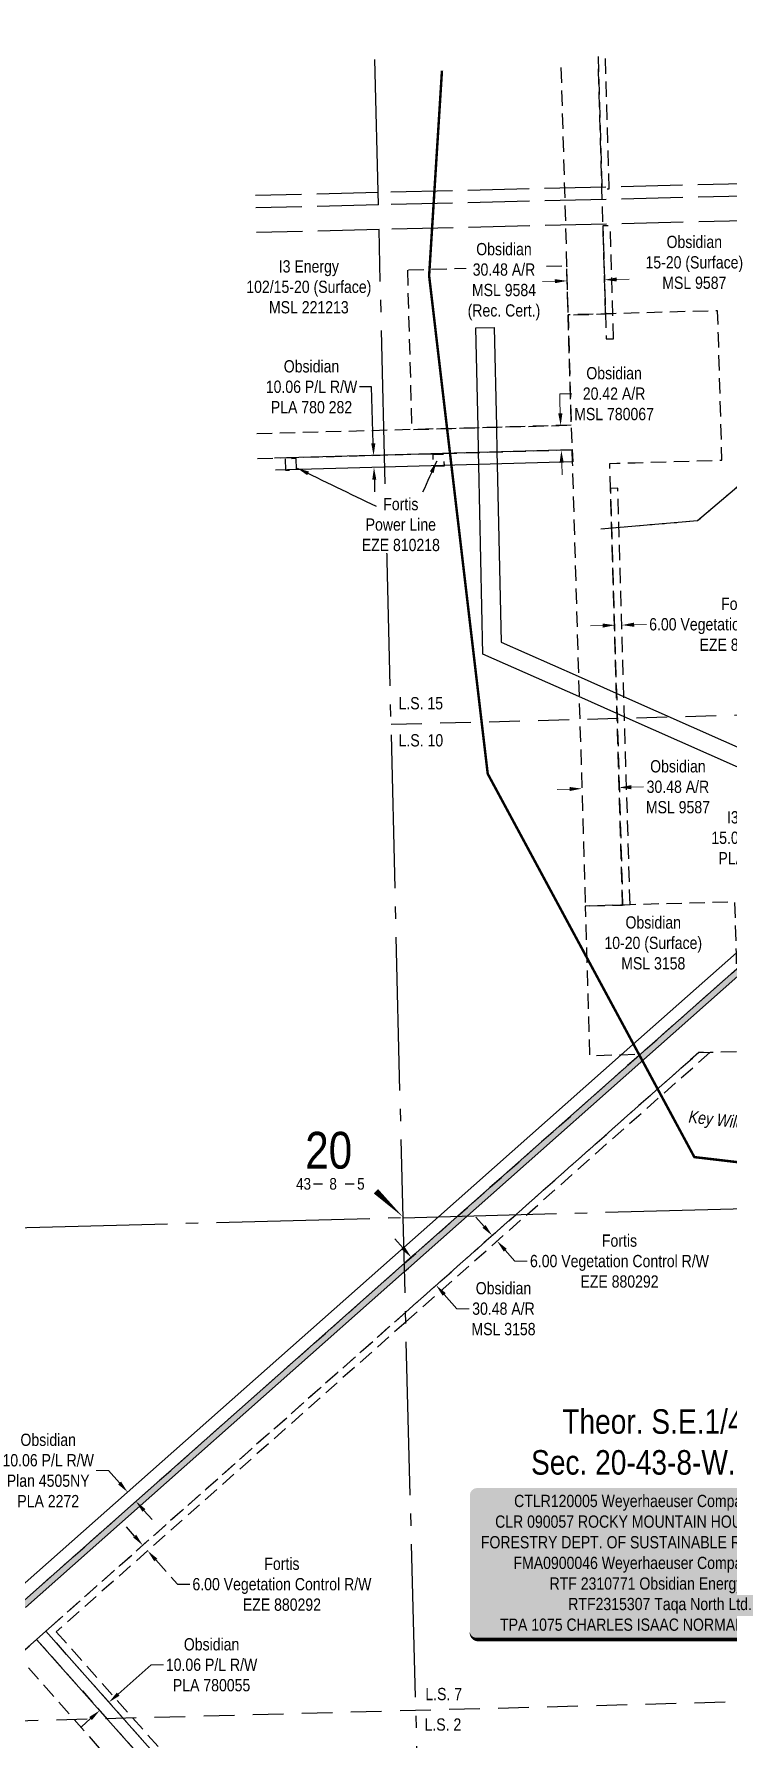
# Model space of a CAD drawing. Extents: x 624075 to 630566, y 5837004 to 5843820.
# Drawn here: x 626296 to 626861, y 5842382 to 5843772 of the extents above; entities that cross this region are included whole.
import ezdxf
from ezdxf.enums import TextEntityAlignment as Align

# ---------------------------------------------------------------- set-up
doc = ezdxf.new("R2010")
doc.units = 0
doc.header["$LTSCALE"] = 5
doc.header["$PDSIZE"] = 0.5
for name, pattern in [('DASHDOT2', [5, 2.5, -1.25, 0, -1.25]), ('foc-ACCESSROAD', [3.75, 2.5, -1.25]), ('foc-FLOWLINE', [3.75, 2.5, -1.25]), ('foc-LSD', [8, 5, -3]), ('foc-QUARTERLINE', [33, 25, -3, 2, -3]), ('foc-UNSURVEYED', [12.5, 10, -2.5]), ('foc-WHEELTRACKS', [2, 0.4, -1.6])]:
    doc.linetypes.add(name, pattern=pattern)
doc.layers.get('Defpoints').update_dxf_attribs({"color": 9})
for name, color, linetype in [('10', 1, 'Continuous'), ('9', 3, 'Continuous'), ('AS-SURFACE IMPACT', 7, 'Continuous'), ('AS-WILDLIFE', 131, 'DASHDOT2'), ('AS-WILDLIFE-BLOCK', 131, 'Continuous'), ('C-AR', 13, 'foc-ACCESSROAD'), ('C-RW', 13, 'Continuous'), ('C-SYMBOL', 7, 'Continuous'), ('C-WS', 13, 'foc-ACCESSROAD'), ('F-EZE', 190, 'foc-FLOWLINE'), ('F-RW', 190, 'Continuous'), ('F-WS', 190, 'foc-ACCESSROAD'), ('L-QSEC', 8, 'foc-QUARTERLINE'), ('L-SECLBL', 7, 'Continuous'), ('L-SECQ', 8, 'foc-QUARTERLINE'), ('L-SECTION-LSD', 7, 'foc-LSD'), ('L-USEC', 7, 'foc-UNSURVEYED'), ('P-TEMP-H', 41, 'Continuous'), ('P-TEMP_WORKSPACE', 46, 'Continuous'), ('T-WATER-P3', 160, 'foc-WHEELTRACKS')]:
    doc.layers.add(name, color=color, linetype=linetype)
for name, color, linetype, lineweight in [('C-AR-T', 13, 'Continuous', 9), ('C-RW-T', 13, 'Continuous', 9), ('C-WS-T', 13, 'Continuous', 9), ('F-EZE-T', 190, 'Continuous', 9), ('F-RW-T', 190, 'Continuous', 9), ('F-WS-T', 190, 'Continuous', 9)]:
    doc.layers.add(name, color=color, linetype=linetype, lineweight=lineweight)
doc.styles.add('100L', font='ARIALN.TTF', dxfattribs={"height": 11})
doc.styles.add('175L', font='ARIALN.TTF', dxfattribs={"height": 20})
doc.styles.add('80', font='ARIALN.TTF', dxfattribs={"height": 10})
doc.styles.add('80CG', font='ARIALN.TTF', dxfattribs={"height": 10})
doc.styles.add('80L', font='ARIALN.TTF', dxfattribs={"height": 10})
doc.styles.add('foc-LtypeFont', font='ARIALN.TTF', dxfattribs={"height": 7.35})
doc.styles.add('SIMPLEX', font='ARIALN.TTF')
doc.linetypes.add('foc-TOPO-flowdirection-NOLINE', pattern='A,0,[">",foc-LtypeFont,S=0.3,R=0,X=0,Y=-0.945],-20,[">",foc-LtypeFont,S=0.3,R=0,X=0,Y=-0.945],0', length=20)
doc.dimstyles.new('Compass 5 000', dxfattribs={"dimscale": 5, "dimtxt": 9, "dimasz": 2, "dimexe": 0.2, "dimexo": 0.0625, "dimgap": 0.5, "dimtad": 0, "dimtih": 1, "dimtoh": 1, "dimzin": 0, "dimdsep": 46, "dimtxsty": '80CG', "dimcen": 0.1, "dimse1": 1, "dimse2": 1, "dimclrd": 256, "dimclrt": 256, "dimaunit": 1, "dimadec": 4, "dimazin": 0, "dimtfac": 0.06, "dimtofl": 0, "dimtmove": 0, "dimatfit": 1, "dimfxl": 0.2, "dimtolj": 1, "dimtzin": 0, "dimlwd": -1, "dimarcsym": 0})

# ---------------------------------------------------------------- blocks, each defined once
blk = doc.blocks.new('*D97')
at = {"layer": 'C-RW-T', "transparency": 16777216}
for p, q in [((626356.8, 5842600.5), (626346.8, 5842600.5)), ((626365.8, 5842590.3), (626356.8, 5842600.5)), ((626385.7, 5842567.9), (626392.3, 5842560.4))]:
    blk.add_line(p, q, dxfattribs=at)
for points in [[(626367.1, 5842591.4), (626364.6, 5842589.2), (626372.4, 5842582.8)], [(626386.9, 5842569), (626384.5, 5842566.8), (626379.1, 5842575.4)]]:
    blk.add_solid(points, dxfattribs=at)
at = {"layer": 'Defpoints', "color": 0, "transparency": 16777216}
for p in [(626372.4, 5842582.8), (626199.3, 5842429.2), (626205.9, 5842421.7)]:
    blk.add_point(p, dxfattribs=at)
at = {"layer": 'C-RW-T', "transparency": 16777216, "insert": (626307.7, 5842600.5), "char_height": 10, "attachment_point": 5, "style": '80CG'}
blk.add_mtext('\\A1;Obsidian\\P10.06 P/L R/W\\PPlan 4505NY\\PPLA 2272', dxfattribs=at)
blk = doc.blocks.new('*D101')
at = {"layer": 'C-RW-T', "transparency": 16777216}
for p, q in [((626364.7, 5842418.1), (626391.7, 5842442)), ((626391.7, 5842442), (626401.7, 5842442)), ((626342.2, 5842398.1), (626334.7, 5842391.5))]:
    blk.add_line(p, q, dxfattribs=at)
for points in [[(626363.6, 5842419.3), (626365.8, 5842416.8), (626357.2, 5842411.5)], [(626341.1, 5842399.4), (626343.3, 5842396.9), (626349.7, 5842404.8)]]:
    blk.add_solid(points, dxfattribs=at)
at = {"layer": 'Defpoints', "color": 0, "transparency": 16777216}
for p in [(626354.5, 5842414.5), (626357.2, 5842411.5), (626347, 5842407.8)]:
    blk.add_point(p, dxfattribs=at)
at = {"layer": 'C-RW-T', "transparency": 16777216, "insert": (626440.8, 5842442), "char_height": 10, "attachment_point": 5, "style": '80CG'}
blk.add_mtext('\\A1;Obsidian\\P10.06 P/L R/W\\PPLA 780055', dxfattribs=at)
blk = doc.blocks.new('L-SECLBL')
at = {"layer": '9', "color": 7}
for p, q in [((-5.1, -27.8), (-12.3, -27.8)), ((20.7, -27.8), (13.5, -27.8))]:
    blk.add_line(p, q, dxfattribs=at)
at = {"layer": '10', "color": 2, "style": 'SIMPLEX'}
blk.add_attdef('SEC', text='', height=30, dxfattribs=at).set_placement((0, 0), align=Align.MIDDLE)
at = {"layer": '10', "color": 5, "style": '80L'}
blk.add_attdef('TWP', text='', height=9.5, dxfattribs=at).set_placement((-14.4, -27.4), align=Align.MIDDLE_RIGHT)
blk.add_attdef('RGE', text='', height=9.5, dxfattribs=at).set_placement((3.6, -27.4), align=Align.MIDDLE_CENTER)
blk.add_attdef('MER', text='', height=9.5, dxfattribs=at).set_placement((23.2, -27.4), align=Align.MIDDLE_LEFT)
blk = doc.blocks.new('*D135')
at = {"layer": 'Defpoints', "color": 0, "transparency": 16777216}
for p in [(626480.7, 5842624.6), (626484.7, 5842620.1), (626388.7, 5842535)]:
    blk.add_point(p, dxfattribs=at)
at = {"layer": 'F-EZE', "transparency": 16777216}
for p, q in [((626378.1, 5842547), (626371.5, 5842554.5)), ((626395.4, 5842527.5), (626413, 5842507.7)), ((626413, 5842507.7), (626423, 5842507.7))]:
    blk.add_line(p, q, dxfattribs=at)
for points in [[(626379.4, 5842548.1), (626376.9, 5842545.9), (626384.7, 5842539.5)], [(626396.6, 5842528.6), (626394.1, 5842526.4), (626388.7, 5842535)]]:
    blk.add_solid(points, dxfattribs=at)
at = {"layer": 'F-EZE', "transparency": 16777216, "insert": (626498.1, 5842507.7), "char_height": 10, "attachment_point": 5, "style": '80CG'}
blk.add_mtext('\\A1;Fortis\\P6.00 Vegetation Control R/W\\PEZE 880292', dxfattribs=at)
blk = doc.blocks.new('*D178')
at = {"layer": 'C-WS-T', "transparency": 16777216}
for p, q in [((626720.4, 5843570.3), (626710.4, 5843570)), ((626770.9, 5843571.8), (626780.9, 5843572.1))]:
    blk.add_line(p, q, dxfattribs=at)
for points in [[(626720.4, 5843572), (626720.5, 5843568.7), (626730.4, 5843570.6)], [(626770.8, 5843573.4), (626770.9, 5843570.1), (626760.9, 5843571.5)]]:
    blk.add_solid(points, dxfattribs=at)
at = {"layer": 'Defpoints', "color": 0, "transparency": 16777216}
for p in [(626729.8, 5843591.1), (626760.3, 5843592), (626760.9, 5843571.5)]:
    blk.add_point(p, dxfattribs=at)
at = {"layer": 'C-WS-T', "transparency": 16777216, "insert": (626679, 5843570), "char_height": 10, "attachment_point": 5, "style": '80CG', "bg_fill": 3, "box_fill_scale": 1.1, "bg_fill_color": 256, "bg_fill_true_color": 13158600, "bg_fill_transparency": 0}
blk.add_mtext('\\A1;Obsidian\\P30.48 A/R\\PMSL 9584\\P(Rec. Cert.)', dxfattribs=at)
blk = doc.blocks.new('*D179')
at = {"layer": 'C-WS-T', "transparency": 16777216}
for p, q in [((626734.4, 5843478.6), (626724.4, 5843478.6)), ((626724.4, 5843478.6), (626724.6, 5843472.7)), ((626724.9, 5843462.7), (626724.6, 5843472.7)), ((626726, 5843422.3), (626726.3, 5843412.3))]:
    blk.add_line(p, q, dxfattribs=at)
for points in [[(626726.6, 5843462.7), (626723.2, 5843462.7), (626725.2, 5843452.7)], [(626727.7, 5843422.3), (626724.3, 5843422.2), (626725.7, 5843432.3)]]:
    blk.add_solid(points, dxfattribs=at)
at = {"layer": 'Defpoints', "color": 0, "transparency": 16777216}
for p in [(626667.3, 5843451.1), (626667.8, 5843430.7), (626725.7, 5843432.3)]:
    blk.add_point(p, dxfattribs=at)
at = {"layer": 'C-WS-T', "transparency": 16777216, "insert": (626768.7, 5843478.6), "char_height": 10, "attachment_point": 5, "style": '80CG'}
blk.add_mtext('\\A1;Obsidian\\P20.42 A/R\\PMSL 780067', dxfattribs=at)
blk = doc.blocks.new('*D180')
at = {"layer": 'C-WS-T', "transparency": 16777216}
for p, q in [((626732.4, 5843156.2), (626722.4, 5843155.9)), ((626782.8, 5843157.7), (626792.8, 5843158))]:
    blk.add_line(p, q, dxfattribs=at)
for points in [[(626732.4, 5843157.9), (626732.5, 5843154.6), (626742.4, 5843156.5)], [(626782.7, 5843159.4), (626782.8, 5843156), (626772.8, 5843157.4)]]:
    blk.add_solid(points, dxfattribs=at)
at = {"layer": 'Defpoints', "color": 0, "transparency": 16777216}
for p in [(626772.8, 5843157.4), (626743.7, 5843112), (626774.1, 5843112.8)]:
    blk.add_point(p, dxfattribs=at)
at = {"layer": 'C-WS-T', "transparency": 16777216, "insert": (626820.7, 5843158), "char_height": 10, "attachment_point": 5, "style": '80CG'}
blk.add_mtext('\\A1;Obsidian\\P30.48 A/R\\PMSL 9587', dxfattribs=at)
blk = doc.blocks.new('*D186')
at = {"layer": 'Defpoints', "color": 0, "transparency": 16777216}
for p in [(626673.4, 5842787.6), (626617.5, 5842746), (626621.5, 5842741.5)]:
    blk.add_point(p, dxfattribs=at)
at = {"layer": 'F-EZE-T', "transparency": 16777216}
for p, q in [((626662.8, 5842799.5), (626656.1, 5842807)), ((626680, 5842780.1), (626687.9, 5842771.2)), ((626687.9, 5842771.2), (626697.9, 5842771.2))]:
    blk.add_line(p, q, dxfattribs=at)
for points in [[(626664, 5842800.6), (626661.5, 5842798.4), (626669.4, 5842792.1)], [(626681.3, 5842781.2), (626678.8, 5842779), (626673.4, 5842787.6)]]:
    blk.add_solid(points, dxfattribs=at)
at = {"layer": 'F-EZE-T', "transparency": 16777216, "insert": (626773.1, 5842771.2), "char_height": 10, "attachment_point": 5, "style": '80CG'}
blk.add_mtext('\\A1;Fortis\\P6.00 Vegetation Control R/W\\PEZE 880292', dxfattribs=at)
blk = doc.blocks.new('*U125')
h = blk.add_hatch(color=255)
edge = h.paths.add_edge_path()
edge.add_line((-149, -62.5), (149, -62.5))
edge.add_arc((149, -56.5), 6, 270, 360)
edge.add_line((155, -56.5), (155, 55))
edge.add_arc((149, 55), 6, 0, 90)
edge.add_line((149, 61), (-149, 61))
edge.add_arc((-149, 55), 6, 90, 180)
edge.add_line((-155, 55), (-155, -56.5))
edge.add_arc((-149, -56.5), 6, 180, 270)
at = {"color": 44, "flags": 128}
blk.add_lwpolyline([(-149, -62.5, 3, 3, 0), (149, -62.5, 3, 3, 0.414214), (155, -56.5, 3, 3, 0), (155, 55, 3, 0, 0.414214), (149, 61, 0, 0, 0), (-149, 61, 0, 0, 0.414214), (-155, 55, 0, 0, 0), (-155, -56.5, 0, 3, 0.414214)], format="xyseb", close=True, dxfattribs=at)
at = {"color": 44, "style": '80'}
blk.add_attdef('ENTER_TEXT_001', (-36, -5), '', height=10, dxfattribs=at)
blk = doc.blocks.new('*D201')
at = {"layer": 'Defpoints', "color": 0, "transparency": 16777216}
for p in [(626775.1, 5843289.9), (626770.6, 5843245.2), (626776.3, 5843245.4)]:
    blk.add_point(p, dxfattribs=at)
at = {"layer": 'F-EZE-T', "transparency": 16777216}
for p, q in [((626759.4, 5843289.5), (626749.4, 5843289.2)), ((626785.1, 5843290.2), (626795.1, 5843290.5))]:
    blk.add_line(p, q, dxfattribs=at)
for points in [[(626759.3, 5843291.2), (626759.4, 5843287.8), (626769.4, 5843289.8)], [(626785, 5843291.9), (626785.1, 5843288.5), (626775.1, 5843289.9)]]:
    blk.add_solid(points, dxfattribs=at)
at = {"layer": 'F-EZE-T', "transparency": 16777216, "insert": (626870.2, 5843290.5), "char_height": 10, "attachment_point": 5, "style": '80CG'}
blk.add_mtext('\\A1;Fortis \\P6.00 Vegetation Control R/W\\PEZE 880292', dxfattribs=at)
blk = doc.blocks.new('*D202')
at = {"layer": 'C-RW', "transparency": 16777216}
for p, q in [((626571.2, 5843484.2), (626561.2, 5843484.2)), ((626572.5, 5843438), (626571.2, 5843484.2)), ((626573.4, 5843408.5), (626573.6, 5843398.5))]:
    blk.add_line(p, q, dxfattribs=at)
for points in [[(626574.2, 5843438.1), (626570.9, 5843438), (626572.8, 5843428)], [(626575, 5843408.5), (626571.7, 5843408.4), (626573.1, 5843418.5)]]:
    blk.add_solid(points, dxfattribs=at)
at = {"layer": 'Defpoints', "color": 0, "transparency": 16777216}
for p in [(626556.9, 5843427.6), (626572.8, 5843428), (626557.2, 5843418)]:
    blk.add_point(p, dxfattribs=at)
at = {"layer": 'C-RW', "transparency": 16777216, "insert": (626522.2, 5843484.2), "char_height": 10, "attachment_point": 5, "style": '80CG'}
blk.add_mtext('\\A1;Obsidian\\P10.06 P/L R/W\\PPLA 780 282', dxfattribs=at)
blk = doc.blocks.new('*D214')
at = {"layer": 'C-AR-T', "transparency": 16777216}
for p, q in [((626596.8, 5842781.8), (626590.2, 5842789.3)), ((626630.4, 5842744), (626640.7, 5842732.4)), ((626640.7, 5842732.4), (626650.7, 5842732.4))]:
    blk.add_line(p, q, dxfattribs=at)
for points in [[(626598.1, 5842782.9), (626595.6, 5842780.7), (626603.5, 5842774.3)], [(626631.6, 5842745.1), (626629.1, 5842742.9), (626623.7, 5842751.5)]]:
    blk.add_solid(points, dxfattribs=at)
at = {"layer": 'Defpoints', "color": 0, "transparency": 16777216}
for p in [(626601.4, 5842772.5), (626621.6, 5842749.6), (626623.7, 5842751.5)]:
    blk.add_point(p, dxfattribs=at)
at = {"layer": 'C-AR-T', "transparency": 16777216, "insert": (626678.6, 5842732.4), "char_height": 10, "attachment_point": 5, "style": '80CG'}
blk.add_mtext('\\A1;Obsidian\\P30.48 A/R\\PMSL 3158', dxfattribs=at)
blk = doc.blocks.new('*D217')
at = {"layer": 'Defpoints', "color": 0, "transparency": 16777216}
for p in [(626915.9, 5843169.9), (626909.8, 5843156.2), (626945, 5843140.5)]:
    blk.add_point(p, dxfattribs=at)
at = {"layer": 'F-RW-T', "transparency": 16777216}
for p, q in [((626955.1, 5843163.4), (626959.2, 5843172.5)), ((626940.9, 5843131.4), (626934.3, 5843116.4)), ((626934.3, 5843116.4), (626924.3, 5843116.4))]:
    blk.add_line(p, q, dxfattribs=at)
for points in [[(626953.6, 5843164.1), (626956.6, 5843162.7), (626951.1, 5843154.3)], [(626939.4, 5843132.1), (626942.4, 5843130.7), (626945, 5843140.5)]]:
    blk.add_solid(points, dxfattribs=at)
at = {"layer": 'F-RW-T', "transparency": 16777216, "insert": (626885.2, 5843116.4), "char_height": 10, "attachment_point": 5, "style": '80CG'}
blk.add_mtext('\\A1;I3 Energy\\P15.00 P/L R/W\\PPLA 230440', dxfattribs=at)

msp = doc.modelspace()

# ---------------------------------------------------------------- hatches: boundary and pattern name
at = {"layer": 'P-TEMP-H'}
h = msp.add_hatch(color=256, dxfattribs=at)
h.dxf.hatch_style = 1
h.paths.add_polyline_path([(626146.972, 5837443.751), (626146.972, 5837438.753), (626166.965, 5837438.753), (626224.004, 5837431.653), (626243.169, 5837585.622), (626233.959, 5837949.053), (626231.8, 5838034.23), (626231.637, 5838044.604), (626217.476, 5838047.906), (626192.914, 5838053.632), (626168.224, 5838059.389), (626148.846, 5838064.598), (626126.735, 5838070.541), (626120.02, 5838073.358), (626066.392, 5838095.862), (626034.974, 5838117.397), (626016.465, 5838143.526), (626006.745, 5838177.961), (626001.353, 5838249.593), (625977.662, 5838378.714), (625947.35, 5838459.403), (625904.912, 5838538.206), (625897.192, 5838552.542), (625873.592, 5838582.481), (625863.508, 5838595.275), (625834.479, 5838617.974), (625827.535, 5838623.403), (625820.979, 5838625.255), (625789.861, 5838634.045), (625788.714, 5838634.369), (625756.415, 5838643.492), (625740.16, 5838648.083), (625710.207, 5838671.474), (625705.365, 5838696.723), (625702.97, 5838732.53), (625698.478, 5838799.717), (625692.894, 5838854.433), (625685.696, 5838889.503), (625669.945, 5838919.941), (625615.201, 5838963.715), (625535.375, 5839015.448), (625523.932, 5839030.241), (625499.608, 5839095.12), (625469.377, 5839178.902), (625441.079, 5839232.735), (625434.25, 5839245.727), (625426.315, 5839265.348), (625424.704, 5839269.331), (625413.136, 5839297.937), (625412.539, 5839299.411), (625224.707, 5839504.989), (625132.612, 5839605.789), (625122.618, 5839616.727), (625068.186, 5839676.304), (625054.684, 5839691.083), (625031.923, 5839715.997), (624532.487, 5840262.62), (624506.503, 5840291.058), (624434.39, 5840369.985), (624424.273, 5840381.058), (624365.831, 5840445.021), (624352.844, 5840459.231), (624392.625, 5840495.53), (624409.07, 5840512.876), (624501.284, 5840555.496), (624522.002, 5840577.34), (624812.151, 5840884.072), (624815.187, 5840926.185), (624808.861, 5841137.063), (624807.821, 5841174.517), (625068.366, 5841405.676), (625067.508, 5841404.923), (625187.406, 5841511.282), (625331.524, 5841639.139), (625678.972, 5841947.4), (625954.053, 5842191.456), (626028.823, 5842257.79), (626289.176, 5842488.777), (626597.923, 5842762.709), (626601.125, 5842765.55), (626871.997, 5843005.873), (627013.797, 5843131.681), (627394.954, 5843469.852), (627476.425, 5843542.136), (627579.461, 5843629.016), (627595.899, 5843609.521), (627807.119, 5843368.502), (627912.819, 5843406.904), (627967.027, 5843414.89), (628230.311, 5843232.542), (628315.153, 5843173.781), (628393.275, 5843122.374), (628460.671, 5843078.024), (628653.288, 5843395.538), (628765.077, 5843342.231), (628887.206, 5843339.246), (629211.708, 5843376.773), (629377.481, 5843423.741), (629453.63, 5843473.599), (629463.418, 5843558.632), (629455.324, 5843594.326), (629450.449, 5843593.221), (629458.355, 5843558.357), (629448.933, 5843476.497), (629375.383, 5843428.342), (629210.734, 5843381.692), (628886.979, 5843344.252), (628766.266, 5843347.201), (628651.36, 5843401.995), (628459.087, 5843085.049), (628396.049, 5843126.532), (628317.95, 5843177.924), (628233.157, 5843236.651), (627968.251, 5843420.123), (627911.589, 5843411.774), (627808.625, 5843374.367), (627599.69, 5843612.78), (627580.109, 5843636.002), (627473.155, 5843545.916), (627391.636, 5843473.591), (627010.48, 5843135.42), (626868.68, 5843009.612), (626598.043, 5842769.497), (626285.859, 5842492.516), (626025.506, 5842261.529), (625950.736, 5842195.195), (625675.655, 5841951.138), (625328.207, 5841642.878), (625196.525, 5841526.047), (625103.713, 5841443.718), (625099.206, 5841439.719), (625091.65, 5841433.016), (625087.931, 5841429.729), (625080.041, 5841422.752), (625076.282, 5841419.429), (625065.049, 5841409.415), (624802.76, 5841176.709), (624803.865, 5841136.919), (624810.183, 5840926.29), (624807.294, 5840886.21), (624518.371, 5840580.774), (624498.317, 5840559.631), (624406.101, 5840517.01), (624389.256, 5840499.222), (624345.782, 5840459.554), (624362.141, 5840441.649), (624420.583, 5840377.686), (624430.7, 5840366.614), (624502.813, 5840287.687), (624528.797, 5840259.248), (625028.233, 5839712.625), (625050.994, 5839687.711), (625064.496, 5839672.932), (625118.928, 5839613.356), (625128.922, 5839602.417), (625221.017, 5839501.617), (625408.243, 5839296.704), (625408.502, 5839296.063), (625420.071, 5839267.457), (625421.682, 5839263.474), (625429.71, 5839243.622), (625436.655, 5839230.41), (625464.793, 5839176.881), (625494.917, 5839093.394), (625519.517, 5839027.78), (625531.942, 5839011.716), (625612.274, 5838959.655), (625665.994, 5838916.701), (625680.939, 5838887.821), (625687.947, 5838853.675), (625693.496, 5838799.297), (625697.983, 5838732.196), (625700.398, 5838696.083), (625705.652, 5838668.69), (625737.857, 5838643.539), (625755.056, 5838638.682), (625787.355, 5838629.559), (625788.502, 5838629.235), (625819.621, 5838620.445), (625825.231, 5838618.86), (625831.401, 5838614.037), (625859.955, 5838591.709), (625869.667, 5838579.387), (625892.997, 5838549.789), (625900.511, 5838535.836), (625942.789, 5838457.33), (625972.827, 5838377.374), (625996.389, 5838248.953), (626001.799, 5838177.086), (626011.889, 5838141.339), (626031.411, 5838113.78), (626063.988, 5838091.451), (626118.086, 5838068.75), (626125.112, 5838065.802), (626147.549, 5838059.771), (626167.007, 5838054.541), (626191.779, 5838048.765), (626216.342, 5838043.038), (626226.701, 5838040.623), (626226.803, 5838034.128), (626228.962, 5837948.926), (626238.163, 5837585.869), (626219.661, 5837437.23), (626167.274, 5837443.751)])

# ---------------------------------------------------------------- linework, layer by layer
at = {"layer": 'AS-WILDLIFE', "const_width": 1.999, "flags": 128}
msp.add_lwpolyline([(626628.473, 5843742.026), (626618.021, 5843574.82), (626626.695, 5843500.9), (626665.305, 5843172.497), (626665.798, 5843168.553), (626834.1, 5842856.049), (627242.342, 5842808.146), (627411.122, 5842856.21), (627570.765, 5842732.507)], dxfattribs=at)
at = {"layer": 'C-AR', "flags": 128}
for points in [[(626597.753, 5842769.24), (626597.77, 5842769.255), (626641.247, 5842807.828), (626790.25, 5842940.027), (626868.68, 5843009.612), (626974.61, 5843103.595), (626992.487, 5843119.456), (627391.636, 5843473.591), (627421.115, 5843499.745), (627473.155, 5843545.916), (627577.808, 5843634.131), (627581.583, 5843637.2), (627602.315, 5843655.226), (627617.433, 5843668.315), (627736.778, 5843771.472), (627617.433, 5843668.315), (627602.315, 5843655.226), (627581.583, 5843637.2), (627577.808, 5843634.131), (627580.584, 5843626.999), (627581.832, 5843625.574), (627587.678, 5843630.511), (627595.858, 5843637.578), (627605.828, 5843646.198), (627631.862, 5843668.698), (627751.206, 5843771.856)], [(626733.781, 5843452.943), (626603.914, 5843449.333), (626474.048, 5843445.724)], [(626734.348, 5843432.53), (626604.482, 5843428.921), (626474.615, 5843425.312)]]:
    msp.add_lwpolyline(points, dxfattribs=at)
at = {"layer": 'C-RW', "flags": 128}
msp.add_lwpolyline([(627720.921, 5843771.051), (627608.249, 5843673.662), (627606.352, 5843672.022), (627601.577, 5843667.895), (627598.504, 5843665.028), (627574.416, 5843644.422), (627573.956, 5843644.033), (627565.343, 5843636.769), (627466.579, 5843553.519), (627420.771, 5843512.876), (627391.292, 5843486.722), (626868.305, 5843022.716), (626774.599, 5842939.579), (626625.635, 5842807.414), (626597.428, 5842782.389), (626597.411, 5842782.374)], dxfattribs=at)
at = {"layer": 'C-RW'}
for points in [[(626492.112, 5843426.277), (626580.879, 5843428.744), (626734.682, 5843433.018), (626734.971, 5843422.957), (626581.141, 5843418.683), (626492.921, 5843416.231)], [(626279.511, 5842500.329), (626597.701, 5842782.652)], [(626598.043, 5842769.514), (626286.022, 5842492.677)]]:
    msp.add_lwpolyline(points, dxfattribs=at)
msp.add_lwpolyline([(626484.292, 5842268.004), (626476.759, 5842261.33), (626298.273, 5842462.778), (626305.802, 5842469.458), (626484.292, 5842268.004)], close=True, dxfattribs=at)
at = {"layer": 'C-WS', "flags": 128}
for points in [[(626725.424, 5843744.602), (626728.287, 5843644.693), (626729.15, 5843614.552), (626730.061, 5843582.78), (626730.774, 5843557.817), (626731.202, 5843542.833), (626761.68, 5843543.688)], [(626761.68, 5843543.688), (626761.251, 5843558.672), (626759.627, 5843615.36), (626758.764, 5843645.502), (626755.901, 5843745.412)], [(627022.38, 5843105.221), (627040.257, 5843121.083), (627139.215, 5843208.871), (627154.497, 5843222.428), (627392.68, 5843433.759), (627422.159, 5843459.914), (627493.101, 5843522.856), (627595.899, 5843609.521), (627581.832, 5843625.574), (627580.584, 5843626.999), (627577.808, 5843634.131), (627473.155, 5843545.916), (627421.115, 5843499.745), (627391.636, 5843473.591), (626992.487, 5843119.456), (626974.61, 5843103.595), (626868.68, 5843009.612), (626868.305, 5843022.716), (626867.115, 5843064.23), (626781.69, 5843061.781), (626775.691, 5843061.609), (626745.216, 5843060.736), (626748.708, 5842938.837), (626774.599, 5842939.579), (626790.25, 5842940.027), (626641.247, 5842807.828), (626597.77, 5842769.255), (626597.753, 5842769.24)], [(626775.566, 5843061.606), (626765.752, 5843401.399), (626765.164, 5843421.704), (626771.024, 5843421.87), (626786.007, 5843422.295), (626856.6, 5843424.325), (626853.689, 5843525.919), (626852.975, 5843546.248), (626782.595, 5843544.275), (626767.646, 5843543.856), (626761.68, 5843543.688), (626731.203, 5843542.833), (626731.79, 5843522.425), (626733.781, 5843452.943), (626734.366, 5843432.525), (626734.655, 5843422.467), (626735.283, 5843400.526), (626745.216, 5843060.736), (626775.566, 5843061.606)], [(626598.79, 5842729.404), (626598.807, 5842729.419), (626688.6, 5842809.083), (626837.721, 5842941.388), (626847.065, 5842941.656), (626870.607, 5842942.33), (626870.043, 5842962.042), (626869.818, 5842969.866), (626897.329, 5842994.273), (626907.898, 5843003.651), (627022.38, 5843105.221)]]:
    msp.add_lwpolyline(points, dxfattribs=at)
at = {"layer": 'C-WS'}
msp.add_lwpolyline([(626599.08, 5842729.664), (626599.08, 5842729.664), (626310.291, 5842473.444), (626305.802, 5842469.458), (626298.273, 5842462.778), (626282.987, 5842449.219), (626073.016, 5842262.93), (626029.719, 5842261.726), (626025.578, 5842261.609), (626258.711, 5842468.452), (626263.204, 5842472.434), (626286.022, 5842492.677), (626598.043, 5842769.514)], dxfattribs=at)
msp.add_lwpolyline([(626298.273, 5842462.778), (626476.759, 5842261.33), (626484.292, 5842268.004), (626488.786, 5842271.986), (626542.319, 5842319.417), (626611.81, 5842240.756), (626623.087, 5842227.991), (626612.389, 5842218.512), (626531.779, 5842147.09), (626450.877, 5842238.398), (626461.466, 5842247.779), (626286.969, 5842444.725), (626282.987, 5842449.219), (626298.273, 5842462.778)], close=True, dxfattribs=at)
at = {"layer": 'F-EZE', "flags": 128}
for points in [[(626755.663, 5843753.707), (626758.764, 5843645.502), (626764.763, 5843645.661)], [(626764.763, 5843645.661), (626761.665, 5843753.791)], [(626768.263, 5843523.471), (626765.626, 5843615.52), (626759.627, 5843615.361), (626762.265, 5843523.299), (626768.263, 5843523.471)], [(626621.313, 5843419.623), (626630.456, 5843419.877), (626630.218, 5843429.02), (626621.075, 5843428.766), (626621.313, 5843419.623)], [(626500.697, 5843425.421), (626500.935, 5843416.278), (626510.078, 5843416.532), (626509.84, 5843425.675), (626500.697, 5843425.421)], [(626781.69, 5843061.781), (626771.757, 5843401.571), (626765.758, 5843401.399), (626775.691, 5843061.609), (626781.69, 5843061.781)], [(626598.994, 5842721.563), (626599.011, 5842721.578), (626697.922, 5842809.33), (626847.065, 5842941.656), (626837.721, 5842941.388), (626688.6, 5842809.083), (626598.807, 5842729.419), (626598.79, 5842729.404)]]:
    msp.add_lwpolyline(points, dxfattribs=at)
at = {"layer": 'F-EZE'}
msp.add_lwpolyline([(626599.285, 5842721.82), (626314.274, 5842468.95), (626488.786, 5842271.986), (626484.292, 5842268.004), (626305.802, 5842469.458), (626310.291, 5842473.444), (626599.08, 5842729.664)], dxfattribs=at)
at = {"layer": 'F-RW'}
msp.add_lwpolyline([(626982.231, 5843124.004), (626776.963, 5843215.133), (626770.846, 5843217.845), (626739.966, 5843231.559), (626661.86, 5843266.239), (626658.514, 5843420.535), (626658.296, 5843430.598), (626657.853, 5843451.028), (626656.09, 5843532.299), (626671.082, 5843532.624), (626672.842, 5843451.445), (626673.285, 5843431.014), (626673.503, 5843420.952), (626676.645, 5843276.08), (626739.48, 5843248.181), (626770.366, 5843234.466), (626776.474, 5843231.756), (626994.556, 5843134.938)], dxfattribs=at)
at = {"layer": 'F-WS', "flags": 128}
msp.add_lwpolyline([(626600.277, 5843579.283), (626603.914, 5843449.333), (626733.781, 5843452.943), (626731.79, 5843522.425), (626730.061, 5843582.78), (626600.277, 5843579.283)], dxfattribs=at)
at = {"layer": 'L-QSEC'}
msp.add_line((626596.779, 5842806.629), (627408.532, 5842828.197), dxfattribs=at)
at = {"layer": 'L-QSEC', "flags": 128}
for points in [[(626576.763, 5843632.508), (626573.886, 5843751.169)], [(626619.846, 5841920.684), (626617.708, 5842002.791), (626596.779, 5842806.629), (626577.25, 5843612.401)]]:
    msp.add_lwpolyline(points, dxfattribs=at)
at = {"layer": 'L-SECLBL', "flags": 128}
msp.add_lwpolyline([(626597.069, 5842806.924, 0, 5, 0), (626574.709, 5842828.171, 0, 0, 0)], format="xyseb", dxfattribs=at)
at = {"layer": 'L-SECQ'}
msp.add_line((625785.027, 5842785.065), (626597.073, 5842806.783), dxfattribs=at)
at = {"layer": 'L-SECTION-LSD'}
for p, q in [((626587.027, 5843208.997), (627397.971, 5843230.542)), ((627419.052, 5842426.291), (625795.423, 5842383.123))]:
    msp.add_line(p, q, dxfattribs=at)
at = {"layer": 'L-USEC'}
for p, q in [((627386.715, 5843662.198), (626576.519, 5843642.561)), ((627386.959, 5843652.144), (626576.763, 5843632.508)), ((626576.519, 5843642.561), (626476.584, 5843640.139)), ((626576.763, 5843632.508), (626476.828, 5843630.085)), ((627387.446, 5843632.037), (626577.25, 5843612.401)), ((626577.25, 5843612.401), (626477.315, 5843609.979))]:
    msp.add_line(p, q, dxfattribs=at)
at = {"layer": 'P-TEMP_WORKSPACE', "flags": 128}
for points in [[(627808.625, 5843374.367), (627599.69, 5843612.78), (627580.109, 5843636.002), (627473.155, 5843545.916), (627391.636, 5843473.591), (627010.48, 5843135.42), (626868.68, 5843009.612), (626598.043, 5842769.497), (626598.043, 5842769.497), (626598.043, 5842769.497), (626285.859, 5842492.516)], [(626289.176, 5842488.777), (626597.923, 5842762.709), (626601.125, 5842765.55), (626871.997, 5843005.873), (627013.797, 5843131.681), (627394.954, 5843469.852), (627476.425, 5843542.136), (627579.461, 5843629.016), (627595.899, 5843609.521), (627807.119, 5843368.502)]]:
    msp.add_lwpolyline(points, dxfattribs=at)
at = {"layer": 'T-WATER-P3', "flags": 128}
msp.add_lwpolyline([(626758.007, 5843368.413), (626836.588, 5843375.124), (626879.17, 5843411.387), (626917.826, 5843425.12), (626989.125, 5843471.472), (627012.319, 5843480.056), (627111.107, 5843542.716), (627150.917, 5843563.576), (627178.406, 5843572.16), (627242.832, 5843569.585), (627278.913, 5843567.011), (627297.811, 5843575.593), (627315.851, 5843585.894), (627328.736, 5843599.628), (627343.339, 5843628.812), (627353.669, 5843700.202), (627348.515, 5843746.553), (627356.776, 5843762.099)], dxfattribs=at)
at = {"layer": 'T-WATER-P3', "linetype": 'foc-TOPO-flowdirection-NOLINE', "flags": 128}
msp.add_lwpolyline([(626758.007, 5843368.413), (626836.588, 5843375.124), (626879.17, 5843411.387), (626917.826, 5843425.12), (626989.125, 5843471.472), (627012.319, 5843480.056), (627111.107, 5843542.716), (627150.917, 5843563.576), (627178.406, 5843572.16), (627242.832, 5843569.585), (627278.913, 5843567.011), (627297.811, 5843575.593), (627315.851, 5843585.894), (627328.736, 5843599.628), (627343.339, 5843628.812), (627353.669, 5843700.202), (627348.515, 5843746.553), (627356.776, 5843762.099)], dxfattribs=at)

# ---------------------------------------------------------------- block references
at = {"layer": 'AS-SURFACE IMPACT'}
ref = msp.add_blockref('*U125', (626806.142, 5842525.204), dxfattribs=dict(at, xscale=0.999643, yscale=0.999643, zscale=0.999643))
ref.add_attrib('ENTER_TEXT_001', 'CTLR120005 Weyerhaeuser Company Limited', (626687.262, 5842570.648), dxfattribs={"layer": '0', "color": 44, "height": 9.99643, "style": '80'})
ref.add_attrib('ENTER_TEXT_002', 'CLR 090057 ROCKY MOUNTAIN HOUSE OFFICE -', (626671.794, 5842553.81), dxfattribs={"layer": '0', "color": 44, "height": 9.99643, "style": '80'})
ref.add_attrib('ENTER_TEXT_003', ' FORESTRY DEPT. OF SUSTAINABLE RESOURCE DEV', (626656.983, 5842536.972), dxfattribs={"layer": '0', "color": 44, "height": 9.99643, "style": '80'})
ref.add_attrib('ENTER_TEXT_004', 'FMA0900046 Weyerhaeuser Company Limited', (626686.73, 5842520.134), dxfattribs={"layer": '0', "color": 44, "height": 9.99643, "style": '80'})
ref.add_attrib('ENTER_TEXT_005', 'RTF 2310771 Obsidian Energy Ltd.', (626716.109, 5842503.296), dxfattribs={"layer": '0', "color": 44, "height": 9.99643, "style": '80'})
ref.add_attrib('ENTER_TEXT_006', 'RTF2315307 Taqa North Ltd.', (626731.394, 5842486.595), dxfattribs={"layer": '0', "color": 44, "height": 9.99643, "style": '80'})
ref.add_attrib('ENTER_TEXT_007', 'TPA 1075 CHARLES ISAAC NORMAN DAYCHIEF', (626675.817, 5842469.757), dxfattribs={"layer": '0', "color": 44, "height": 9.99643, "style": '80'})
at = {"layer": 'L-SECLBL', "color": 4}
msp.add_blockref('L-SECLBL', (626536.207, 5842861.644), dxfattribs=at).add_auto_attribs({'SEC': '20', 'TWP': '43', 'RGE': '8', 'MER': '5'})

# ---------------------------------------------------------------- texts
at = {"layer": 'AS-WILDLIFE-BLOCK', "insert": (626825.237, 5842894.871, 0), "char_height": 10.00008, "attachment_point": 1, "rotation": 353.307618, "style": '80L'}
msp.add_mtext_dynamic_manual_height_columns('\\pi5.0687;{\\fArial Narrow|b0|i1|c0|p34;Key Wildlife & Biodiversity Zone \\P\\pi60.895;Boundary}', width=171.0255, gutter_width=47.5, heights=[0], dxfattribs=at)
at = {"layer": 'C-AR-T', "char_height": 9.99643, "width": 81.70513, "attachment_point": 5, "style": '80CG'}
for s, insert in [('\\A1;Obsidian \\P15-20 (Surface) \\PMSL 9587', (626834.06, 5843585.66)), ('\\A1;Obsidian \\P10-20 (Surface) \\PMSL 3158', (626800.616, 5843030.678))]:
    msp.add_mtext(s, dxfattribs=dict(at, insert=insert))
at = {"layer": 'C-SYMBOL', "color": 3, "insert": (626800.335, 5842650.411), "char_height": 19.99286, "width": 209.53854, "attachment_point": 2, "style": '175L'}
msp.add_mtext('Theor. S.E.1/4\\P Sec. 20-43-8-W.5M.', dxfattribs=at)
at = {"layer": 'F-WS-T', "insert": (626520.025, 5843565.699), "char_height": 9.99643, "width": 104.96294, "attachment_point": 5, "style": '80CG'}
msp.add_mtext('\\A1;I3 Energy\\P102/15-20 (Surface) \\PMSL 221213', dxfattribs=at)
at = {"layer": 'L-SECTION-LSD', "style": '100L'}
for s, p in [('L.S. 15', (626593.077, 5843221.183)), ('L.S. 10', (626593.164, 5843190.932)), ('L.S. 7', (626614.955, 5842413.164)), ('L.S. 2', (626614.284, 5842388.326))]:
    msp.add_text(s, height=9.9964, dxfattribs=at).set_placement(p)

# ---------------------------------------------------------------- dimensions: what is measured, and where the dimension line sits
at = {"layer": 'C-AR-T', "color": 2}
dim = msp.add_linear_dim(base=(626623.719, 5842751.521), p1=(626601.375, 5842772.453), p2=(626621.607, 5842749.647), angle=311.578965, text='Obsidian\\P30.48 A/R\\PMSL 3158', dimstyle='Compass 5 000', dxfattribs=at)
dim.commit()
dim.dimension.update_dxf_attribs({"geometry": '*D214', "text_midpoint": (626678.595, 5842732.415), "dimtype": 161})
at = {"layer": 'C-RW'}
dim = msp.add_linear_dim(base=(626572.808, 5843428.041), p1=(626557.194, 5843418.017), p2=(626556.928, 5843427.6), angle=91.591925, text='Obsidian\\P10.06 P/L R/W\\PPLA 780 282', dimstyle='Compass 5 000', dxfattribs=at)
dim.commit()
dim.dimension.update_dxf_attribs({"geometry": '*D202', "text_midpoint": (626522.162, 5843484.18), "dimtype": 161})
at = {"layer": 'C-RW-T', "color": 1}
for base, p1, p2, angle, text, picture, middle in [((626372.445, 5842582.809), (626205.942, 5842421.742), (626199.324, 5842429.201), 131.582262, 'Obsidian\\P10.06 P/L R/W\\PPlan 4505NY\\PPLA 2272', '*D97', (626307.682, 5842600.478)), ((626357.195, 5842411.453), (626346.957, 5842407.83), (626354.491, 5842414.505), 41.541316, 'Obsidian\\P10.06 P/L R/W\\PPLA 780055', '*D101', (626440.814, 5842442.049))]:
    dim = msp.add_linear_dim(base=base, p1=p1, p2=p2, angle=angle, text=text, dimstyle='Compass 5 000', dxfattribs=at)
    dim.commit()
    dim.dimension.update_dxf_attribs({"geometry": picture, "text_midpoint": middle, "dimtype": 161})
at = {"layer": 'C-WS-T'}
dim = msp.add_linear_dim(base=(626772.799, 5843157.397), p1=(626743.719, 5843111.956), p2=(626774.086, 5843112.833), angle=1.654327, text='Obsidian\\P30.48 A/R\\PMSL 9587', dimstyle='Compass 5 000', dxfattribs=at)
dim.commit()
dim.dimension.update_dxf_attribs({"geometry": '*D180', "text_midpoint": (626820.704, 5843157.974), "dimtype": 161})
at = {"layer": 'F-EZE'}
dim = msp.add_linear_dim(base=(626388.727, 5842535.007), p1=(626480.707, 5842624.641), p2=(626484.692, 5842620.15), angle=311.580265, text='Fortis\\P6.00 Vegetation Control R/W\\PEZE 880292', dimstyle='Compass 5 000', dxfattribs=at)
dim.commit()
dim.dimension.update_dxf_attribs({"geometry": '*D135', "text_midpoint": (626498.146, 5842507.661), "dimtype": 161})
at = {"layer": 'F-EZE-T'}
for base, p1, p2, angle, text, picture, middle in [((626775.093, 5843289.918), (626770.607, 5843245.195), (626776.32, 5843245.352), 1.577655, 'Fortis \\P6.00 Vegetation Control R/W\\PEZE 880292', '*D201', (626870.242, 5843290.468)), ((626673.396, 5842787.57), (626617.532, 5842746.032), (626621.514, 5842741.542), 311.578767, 'Fortis\\P6.00 Vegetation Control R/W\\PEZE 880292', '*D186', (626773.085, 5842771.19))]:
    dim = msp.add_linear_dim(base=base, p1=p1, p2=p2, angle=angle, text=text, dimstyle='Compass 5 000', dxfattribs=at)
    dim.commit()
    dim.dimension.update_dxf_attribs({"geometry": picture, "text_midpoint": middle, "dimtype": 161})
at = {"layer": 'F-RW-T', "color": 2}
dim = msp.add_linear_dim(base=(626944.969, 5843140.546), p1=(626915.893, 5843169.86), p2=(626909.809, 5843156.156), angle=246.061032, text='I3 Energy\\P15.00 P/L R/W\\PPLA 230440', dimstyle='Compass 5 000', dxfattribs=at)
dim.commit()
dim.dimension.update_dxf_attribs({"geometry": '*D217', "text_midpoint": (626885.184, 5843116.448), "dimtype": 161})

# ---------------------------------------------------------------- leaders
at = {"layer": 'F-EZE-T', "path_type": 1}
msp.add_leader([(626624.219, 5843423.694), (626612.696, 5843398.182)], dimstyle='Compass 5 000', override={"dimgap": 0.5, "dimtad": 0}, dxfattribs=at)

# ---------------------------------------------------------------- next in the draw order: texts
at = {"layer": 'F-EZE-T', "insert": (626594.96, 5843371.841), "char_height": 9.9964, "attachment_point": 5, "style": '80CG', "bg_fill": 3, "box_fill_scale": 1.15, "bg_fill_color": 256, "bg_fill_true_color": 256, "bg_fill_transparency": 0}
msp.add_mtext('\\A1;Fortis\\PPower Line\\PEZE 810218', dxfattribs=at)

# ---------------------------------------------------------------- next in the draw order: dimensions: what is measured, and where the dimension line sits
at = {"layer": 'C-WS-T'}
dim = msp.add_linear_dim(base=(626760.884, 5843571.495), p1=(626729.823, 5843591.098), p2=(626760.297, 5843591.971), angle=1.640871, text='Obsidian\\P30.48 A/R\\PMSL 9584\\P(Rec. Cert.)', dimstyle='Compass 5 000', override={"dimtfill": 1}, dxfattribs=at)
dim.commit()
dim.dimension.update_dxf_attribs({"geometry": '*D178', "text_midpoint": (626679.016, 5843570.049), "dimtype": 161})

# ---------------------------------------------------------------- next in the draw order: dimensions: what is measured, and where the dimension line sits
dim = msp.add_linear_dim(base=(626725.735, 5843432.285), p1=(626667.256, 5843451.094), p2=(626667.823, 5843430.676), angle=271.591633, text='Obsidian\\P20.42 A/R\\PMSL 780067', dimstyle='Compass 5 000', override={"dimtmove": 1}, dxfattribs=at)
dim.commit()
dim.dimension.update_dxf_attribs({"geometry": '*D179', "text_midpoint": (626741.049, 5843478.635), "dimtype": 161})

# ---------------------------------------------------------------- next in the draw order: leaders
at = {"layer": 'F-EZE-T', "path_type": 1}
msp.add_leader([(626510.487, 5843417.927), (626574.89, 5843386.786)], dimstyle='Compass 5 000', dxfattribs=at)

doc.saveas('drawing.dxf')
